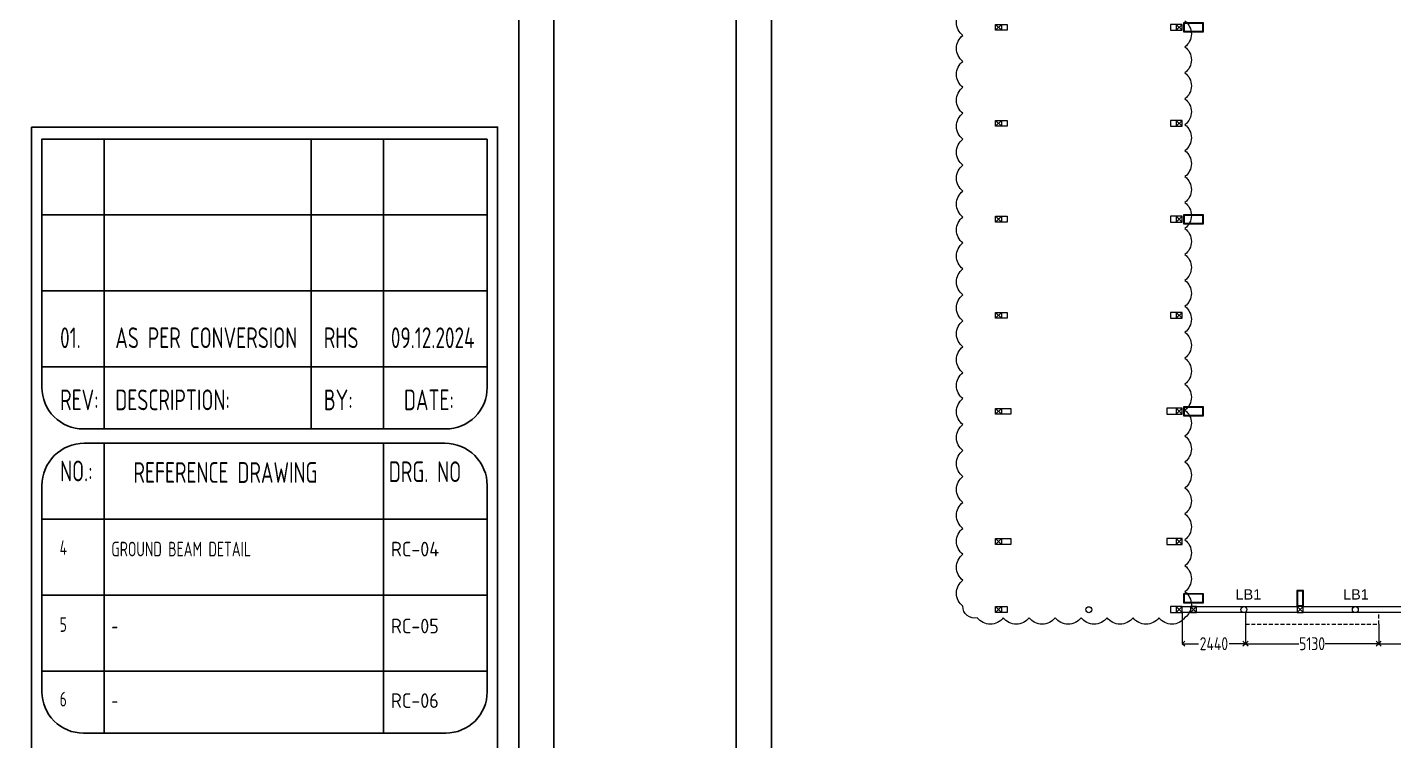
# Model space of a CAD drawing. Header units: inches. Extents: x -605 to 2991212, y -2872845 to 0.
# Drawn here: x 2567494 to 2620151, y -2711930 to -2684434 of the extents above; entities that cross this region are included whole.
import ezdxf
from ezdxf.enums import TextEntityAlignment as Align

# ---------------------------------------------------------------- set-up
doc = ezdxf.new("R2010")
doc.units = ezdxf.units.IN
doc.header["$LTSCALE"] = 600
doc.header["$MEASUREMENT"] = 0
doc.linetypes.add('DASHED2', pattern=[0.375, 0.25, -0.125])
for name, color, linetype, lineweight in [('rDIMension', 1, 'Continuous', 18), ('rRCC 2', 40, 'Continuous', 15), ('rSHEET', 2, 'Continuous', 30)]:
    doc.layers.add(name, color=color, linetype=linetype, lineweight=lineweight)
doc.styles.add('DIM', font='geniso.shx', dxfattribs={"width": 0.85})
doc.styles.get("Standard").update_dxf_attribs({"font": 'arial.ttf'})
doc.styles.add('TEXT3 0.75NA', font='geniso.shx', dxfattribs={"width": 0.75})
doc.dimstyles.new('ST-100', dxfattribs={"dimscale": 100, "dimtxt": 2.5, "dimasz": 2, "dimexe": 0.18, "dimexo": 0.0625, "dimgap": 0.2, "dimtad": 0, "dimdec": 0, "dimzin": 0, "dimdsep": 46, "dimtxsty": 'DIM', "dimblk": 'OPEN90', "dimcen": 0.09, "dimclrd": 256, "dimclrt": 7, "dimadec": 0, "dimazin": 0, "dimtfac": 1, "dimtdec": 0, "dimtofl": 0, "dimtmove": 0, "dimatfit": 3, "dimldrblk": 'OPEN90', "dimfxl": 1, "dimtolj": 1, "dimtzin": 0, "dimlwd": -1, "dimarcsym": 0})

# ---------------------------------------------------------------- blocks, each defined once
blk = doc.blocks.new('CCGE4RC G')
at = {"color": 3, "linetype": 'ByBlock'}
for points in [[(2419338, -2543688), (2420108, -2543688), (2420108, -2543338), (2419338, -2543338)], [(2419338, -2551088), (2420108, -2551088), (2420108, -2550738), (2419338, -2550738)], [(2419338, -2558488), (2420108, -2558488), (2420108, -2558138), (2419338, -2558138)], [(2419338, -2565693), (2420108, -2565693), (2420108, -2565343), (2419338, -2565343)], [(2423708, -2565218), (2423708, -2565818), (2423958, -2565818), (2423958, -2565218)]]:
    blk.add_lwpolyline(points, close=True, dxfattribs=at)
at = {"color": 2, "linetype": 'ByBlock'}
for points in [[(2419363, -2543663), (2420083, -2543663), (2420083, -2543363), (2419363, -2543363)], [(2419363, -2551063), (2420083, -2551063), (2420083, -2550763), (2419363, -2550763)], [(2419363, -2558463), (2420083, -2558463), (2420083, -2558163), (2419363, -2558163)], [(2419363, -2565668), (2420083, -2565668), (2420083, -2565368), (2419363, -2565368)], [(2423733, -2565243), (2423733, -2565793), (2423933, -2565793), (2423933, -2565243)]]:
    blk.add_lwpolyline(points, close=True, dxfattribs=at)
at = {"color": 8, "linetype": 'ByBlock'}
for centre in [(2415688, -2565962), (2421663, -2565958), (2425958, -2565957)]:
    blk.add_circle(centre, 115, dxfattribs=at)
at = {"layer": 'rRCC 2', "color": 6}
for p, q in [((2412088, -2543398), (2412318, -2543628)), ((2412088, -2543628), (2412318, -2543398)), ((2419288, -2543398), (2419058, -2543628)), ((2419288, -2543628), (2419058, -2543398)), ((2412088, -2547099), (2412318, -2547329)), ((2412088, -2547329), (2412318, -2547099)), ((2419288, -2547099), (2419058, -2547329)), ((2419288, -2547329), (2419058, -2547099)), ((2412088, -2550798), (2412318, -2551028)), ((2412088, -2551028), (2412318, -2550798)), ((2419288, -2550798), (2419058, -2551028)), ((2419288, -2551028), (2419058, -2550798)), ((2412088, -2554499), (2412318, -2554729)), ((2412088, -2554729), (2412318, -2554499)), ((2419288, -2554499), (2419058, -2554729)), ((2419288, -2554729), (2419058, -2554499)), ((2412088, -2558199), (2412318, -2558429)), ((2412088, -2558429), (2412318, -2558199)), ((2419288, -2558198), (2419058, -2558428)), ((2419288, -2558428), (2419058, -2558198)), ((2412088, -2563217), (2412318, -2563447)), ((2412088, -2563447), (2412318, -2563217)), ((2419288, -2563217), (2419058, -2563447)), ((2419288, -2563447), (2419058, -2563217)), ((2412088, -2565842), (2412318, -2566072)), ((2412088, -2566072), (2412318, -2565842)), ((2419288, -2565842), (2419058, -2566072)), ((2419288, -2566072), (2419058, -2565842)), ((2419838, -2565842), (2419608, -2566072)), ((2419838, -2566072), (2419608, -2565842)), ((2423948, -2565842), (2423718, -2566072)), ((2423948, -2566072), (2423718, -2565842))]:
    blk.add_line(p, q, dxfattribs=at)
for points in [[(2412088, -2543628), (2412088, -2543398), (2412538, -2543398), (2412538, -2543628)], [(2412088, -2543398), (2412318, -2543398), (2412318, -2543628), (2412088, -2543628)], [(2419288, -2543628), (2419288, -2543398), (2418838, -2543398), (2418838, -2543628)], [(2419288, -2543398), (2419058, -2543398), (2419058, -2543628), (2419288, -2543628)], [(2412088, -2547329), (2412088, -2547099), (2412538, -2547099), (2412538, -2547329)], [(2412088, -2547099), (2412318, -2547099), (2412318, -2547329), (2412088, -2547329)], [(2419288, -2547329), (2419288, -2547099), (2418838, -2547099), (2418838, -2547329)], [(2419288, -2547099), (2419058, -2547099), (2419058, -2547329), (2419288, -2547329)], [(2412088, -2551028), (2412088, -2550798), (2412538, -2550798), (2412538, -2551028)], [(2412088, -2550798), (2412318, -2550798), (2412318, -2551028), (2412088, -2551028)], [(2419288, -2551028), (2419288, -2550798), (2418838, -2550798), (2418838, -2551028)], [(2419288, -2550798), (2419058, -2550798), (2419058, -2551028), (2419288, -2551028)], [(2412088, -2554729), (2412088, -2554499), (2412538, -2554499), (2412538, -2554729)], [(2412088, -2554499), (2412318, -2554499), (2412318, -2554729), (2412088, -2554729)], [(2419288, -2554729), (2419288, -2554499), (2418838, -2554499), (2418838, -2554729)], [(2419288, -2554499), (2419058, -2554499), (2419058, -2554729), (2419288, -2554729)], [(2412088, -2558429), (2412088, -2558199), (2412688, -2558199), (2412688, -2558429)], [(2412088, -2558199), (2412318, -2558199), (2412318, -2558429), (2412088, -2558429)], [(2419288, -2558428), (2419288, -2558198), (2418688, -2558198), (2418688, -2558428)], [(2419288, -2558198), (2419058, -2558198), (2419058, -2558428), (2419288, -2558428)], [(2412088, -2563447), (2412088, -2563217), (2412688, -2563217), (2412688, -2563447)], [(2412088, -2563217), (2412318, -2563217), (2412318, -2563447), (2412088, -2563447)], [(2419288, -2563447), (2419288, -2563217), (2418688, -2563217), (2418688, -2563447)], [(2419288, -2563217), (2419058, -2563217), (2419058, -2563447), (2419288, -2563447)], [(2412088, -2566072), (2412088, -2565842), (2412538, -2565842), (2412538, -2566072)], [(2412088, -2565842), (2412318, -2565842), (2412318, -2566072), (2412088, -2566072)], [(2419288, -2566072), (2419288, -2565842), (2418838, -2565842), (2418838, -2566072)], [(2419288, -2565842), (2419058, -2565842), (2419058, -2566072), (2419288, -2566072)], [(2419838, -2565842), (2419608, -2565842), (2419608, -2566072), (2419838, -2566072)], [(2423948, -2565842), (2423718, -2565842), (2423718, -2566072), (2423948, -2566072)]]:
    blk.add_lwpolyline(points, close=True, dxfattribs=at)
blk = doc.blocks.new('_Open90')
at = {"color": 0, "linetype": 'ByBlock', "lineweight": -2}
for p, q in [((0, 0), (-1, 0)), ((-0.5, 0.5), (0, 0)), ((0, 0), (-0.5, -0.5))]:
    blk.add_line(p, q, dxfattribs=at)
blk = doc.blocks.new('*D1893')
at = {"layer": 'Defpoints', "color": 0}
for p in [(2614443, -2707443), (2619573, -2707443), (2614443, -2708192)]:
    blk.add_point(p, dxfattribs=at)
at = {"layer": 'rDIMension', "color": 0, "linetype": 'ByBlock', "lineweight": -2}
for p, q in [((2614443, -2707443), (2614443, -2708192)), ((2619573, -2707443), (2619573, -2708192))]:
    blk.add_line(p, q, dxfattribs=at)
at = {"layer": 'rDIMension'}
for p, q in [((2614643, -2708192), (2616499, -2708192)), ((2619373, -2708192), (2617517, -2708192))]:
    blk.add_line(p, q, dxfattribs=at)
at = {"layer": 'rDIMension', "xscale": 200, "yscale": 200, "zscale": 200, "rotation": 180}
blk.add_blockref('_Open90', (2614443, -2708192), dxfattribs=at)
at = {"layer": 'rDIMension', "xscale": 200, "yscale": 200, "zscale": 200}
blk.add_blockref('_Open90', (2619573, -2708192), dxfattribs=at)
at = {"layer": 'rDIMension', "color": 7, "insert": (2617008, -2708192), "char_height": 500, "attachment_point": 5, "style": 'DIM'}
blk.add_mtext('\\A1;5130', dxfattribs=at)
blk = doc.blocks.new('*D1894')
at = {"layer": 'Defpoints', "color": 0}
for p in [(2612003, -2706993), (2614443, -2706995), (2614443, -2708192)]:
    blk.add_point(p, dxfattribs=at)
at = {"layer": 'rDIMension', "color": 0, "linetype": 'ByBlock', "lineweight": -2}
for p, q in [((2612003, -2706993), (2612003, -2708192)), ((2614443, -2706995), (2614443, -2708192))]:
    blk.add_line(p, q, dxfattribs=at)
at = {"layer": 'rDIMension'}
for p, q in [((2612203, -2708192), (2612629, -2708192)), ((2614243, -2708192), (2613817, -2708192))]:
    blk.add_line(p, q, dxfattribs=at)
at = {"layer": 'rDIMension', "xscale": 200, "yscale": 200, "zscale": 200, "rotation": 180}
blk.add_blockref('_Open90', (2612003, -2708192), dxfattribs=at)
at = {"layer": 'rDIMension', "xscale": 200, "yscale": 200, "zscale": 200}
blk.add_blockref('_Open90', (2614443, -2708192), dxfattribs=at)
at = {"layer": 'rDIMension', "color": 7, "insert": (2613223, -2708192), "char_height": 500, "attachment_point": 5, "style": 'DIM'}
blk.add_mtext('\\A1;2440', dxfattribs=at)
blk = doc.blocks.new('*D1897')
at = {"layer": 'Defpoints', "color": 0}
for p in [(2619573, -2707443), (2623728, -2707443), (2623728, -2708192)]:
    blk.add_point(p, dxfattribs=at)
at = {"layer": 'rDIMension', "color": 0, "linetype": 'ByBlock', "lineweight": -2}
for p, q in [((2619573, -2707443), (2619573, -2708192)), ((2623728, -2707443), (2623728, -2708192))]:
    blk.add_line(p, q, dxfattribs=at)
at = {"layer": 'rDIMension'}
for p, q in [((2619773, -2708192), (2621121, -2708192)), ((2623528, -2708192), (2622181, -2708192))]:
    blk.add_line(p, q, dxfattribs=at)
at = {"layer": 'rDIMension', "xscale": 200, "yscale": 200, "zscale": 200, "rotation": 180}
blk.add_blockref('_Open90', (2619573, -2708192), dxfattribs=at)
at = {"layer": 'rDIMension', "xscale": 200, "yscale": 200, "zscale": 200}
blk.add_blockref('_Open90', (2623728, -2708192), dxfattribs=at)
at = {"layer": 'rDIMension', "color": 7, "insert": (2621651, -2708192), "char_height": 500, "attachment_point": 5, "style": 'DIM'}
blk.add_mtext('\\A1;4155', dxfattribs=at)

msp = doc.modelspace()

# ---------------------------------------------------------------- linework, layer by layer
at = {"color": 7, "linetype": 'DASHED2'}
for p, q in [((2614442.7, -2706995.3), (2614442.7, -2707445.3)), ((2619573, -2707443.3), (2619573, -2706993.3)), ((2614442.7, -2707443.3), (2617676.5, -2707443.3)), ((2617773, -2707443.3), (2619573, -2707443.3))]:
    msp.add_line(p, q, dxfattribs=at)
at = {"color": 1}
msp.add_lwpolyline([(2612104.7, -2684188.2, -0.5), (2612104.7, -2685188.2, -0.5), (2612104.7, -2686188.2, -0.5), (2612104.7, -2687188.2, -0.5), (2612104.7, -2688188.2, -0.5), (2612104.7, -2689188.2, -0.5), (2612104.7, -2690188.2, -0.5), (2612104.7, -2691188.2, -0.5), (2612104.7, -2692188.2, -0.5), (2612104.7, -2693188.2, -0.5), (2612104.7, -2694188.2, -0.5), (2612104.7, -2695188.2, -0.5), (2612104.7, -2696188.2, -0.5), (2612104.7, -2697188.2, -0.5), (2612104.7, -2698188.2, -0.5), (2612104.7, -2699188.2, -0.5), (2612104.7, -2700188.2, -0.5), (2612104.7, -2701188.2, -0.5), (2612104.7, -2702188.2, -0.5), (2612104.7, -2703188.2, -0.5), (2612104.7, -2704188.2, -0.5), (2612104.7, -2705188.2, -0.5), (2612104.7, -2706188.2, -0.5), (2612104.7, -2707188.2, -0.5), (2611105.6, -2707189.1, -0.5), (2610105.6, -2707189.1, -0.5), (2609105.6, -2707189.1, -0.5), (2608105.6, -2707189.1, -0.5), (2607105.6, -2707189.1, -0.5), (2606105.6, -2707189.1, -0.5), (2605105.6, -2707189.1, -0.5), (2604105.6, -2707189.1, -0.5), (2603548.2, -2706746.6, -0.5), (2603548.2, -2705746.6, -0.5), (2603548.2, -2704746.6, -0.5), (2603548.2, -2703746.6, -0.5), (2603548.2, -2702746.6, -0.5), (2603548.2, -2701746.6, -0.5), (2603548.2, -2700746.6, -0.5), (2603548.2, -2699746.6, -0.5), (2603548.2, -2698746.6, -0.5), (2603548.2, -2697746.6, -0.5), (2603548.2, -2696746.6, -0.5), (2603548.2, -2695746.6, -0.5), (2603548.2, -2694746.6, -0.5), (2603548.2, -2693746.6, -0.5), (2603548.2, -2692746.6, -0.5), (2603548.2, -2691746.6, -0.5), (2603548.2, -2690746.6, -0.5), (2603548.2, -2689746.6, -0.5), (2603548.2, -2688746.6, -0.5), (2603548.2, -2687746.6, -0.5), (2603548.2, -2686746.6, -0.5), (2603548.2, -2685746.6, -0.5), (2603548.2, -2684746.6, -0.5), (2603548.2, -2683746.6, -0.5)], format="xyb", dxfattribs=at)
at = {"color": 1, "linetype": 'ByBlock'}
for points in [[(2612003.1, -2706763.3), (2616433, -2706763.3), (2616433, -2706993.3), (2612003.1, -2706993.3)], [(2616663, -2706763.3), (2620683, -2706763.3), (2620683, -2706993.3), (2616663, -2706993.3)]]:
    msp.add_lwpolyline(points, close=True, dxfattribs=at)
at = {"layer": 'rSHEET'}
for p, q in [((2570451, -2688740.8), (2570451, -2699913.9)), ((2578431.8, -2688740.8), (2578431.8, -2699913.9)), ((2581225.1, -2688740.8), (2581225.1, -2699913.9)), ((2585215.5, -2691667.1), (2568056.8, -2691667.1)), ((2585215.5, -2694593.4), (2568056.8, -2694593.4)), ((2585215.5, -2697519.7), (2568056.8, -2697519.7)), ((2570451, -2700466.1), (2570451, -2711639.2)), ((2581225.1, -2700466.1), (2581225.1, -2711639.2)), ((2585215.5, -2703392.4), (2568056.8, -2703392.4)), ((2585215.5, -2706318.7), (2568056.8, -2706318.7)), ((2585215.5, -2709245), (2568056.8, -2709245))]:
    msp.add_line(p, q, dxfattribs=at)
for points in [[(2695377, -2758774.1), (2695377, -2616551.8), (2594815.6, -2616551.8), (2594815.6, -2758774.1)], [(2587789.7, -2759411), (2587789.7, -2617188.6), (2487228.4, -2617188.6), (2487228.4, -2759411)]]:
    msp.add_lwpolyline(points, close=True, dxfattribs=at)
for points in [[(2694025, -2756403.8), (2694025, -2618922.2, 0.4142136), (2693009.2, -2617906.3), (2597183.5, -2617906.3, 0.4142136), (2596167.6, -2618922.2), (2596167.6, -2756403.8, 0.4142136), (2597183.5, -2757419.6), (2693009.2, -2757419.6, 0.4142136)], [(2586437.8, -2757040.6), (2586437.8, -2619559, 0.4142136), (2585421.9, -2618543.1), (2489596.2, -2618543.1, 0.4142136), (2488580.3, -2619559), (2488580.3, -2757040.6, 0.4142136), (2489596.2, -2758056.5), (2585421.9, -2758056.5, 0.4142136)], [(2567657.7, -2688277.1), (2585614.5, -2688277.1), (2585614.5, -2755770.3, -0.4142136), (2584018.3, -2757366.5), (2569253.9, -2757366.5, -0.4142136), (2567657.7, -2755770.3)], [(2585215.5, -2688740.8), (2585215.5, -2698317.7, -0.4142136), (2583619.3, -2699913.9), (2569652.9, -2699913.9, -0.4142136), (2568056.8, -2698317.7), (2568056.8, -2688740.8)], [(2585215.5, -2702094.3), (2585215.5, -2710043.1, -0.4142136), (2583619.3, -2711639.2), (2569652.9, -2711639.2, -0.4142136), (2568056.8, -2710043.1), (2568056.8, -2702094.3, -0.4142136), (2569684.9, -2700466.1), (2583587.3, -2700466.1, -0.4142136)]]:
    msp.add_lwpolyline(points, format="xyb", close=True, dxfattribs=at)

# ---------------------------------------------------------------- block references
at = {"color": 1, "linetype": 'ByBlock'}
msp.add_blockref('CCGE4RC G', (192715, -140920.9), dxfattribs=at)

# ---------------------------------------------------------------- texts
at = {"layer": 'rRCC 2'}
for p in [(2614552.4, -2706292.8), (2618696.2, -2706292.8)]:
    msp.add_text('LB1', height=400, dxfattribs=at).set_placement(p, align=Align.MIDDLE_CENTER)
at = {"layer": 'rSHEET', "style": 'TEXT3 0.75NA', "width": 0.75}
for s, height, p in [('01.', 798.08, (2568756.1, -2696798)), ('AS PER CONVERSION', 798.078, (2570883.6, -2696798)), ('RHS', 798.08, (2578919.9, -2696798)), ('09.12.2024', 798.08, (2581504.2, -2696798)), ('REV:', 798.08, (2568756.1, -2699192.3)), ('DESCRIPTION:', 798.078, (2570883.6, -2699192.3)), ('BY:', 798.08, (2578919.9, -2699192.3)), ('DATE:', 798.08, (2582007.2, -2699192.3)), ('NO.:', 798.08, (2568756.1, -2701934.4)), ('REFERENCE DRAWING', 798.078, (2571582, -2701992.6)), ('DRG. NO', 798.08, (2581425.2, -2701963.3)), ('5', 564.3, (2568740.4, -2707735.3)), ('-', 564.3, (2570733.6, -2707792.5))]:
    msp.add_text(s, height=height, dxfattribs=at).set_placement(p)
at = {"layer": 'rSHEET', "color": 10, "style": 'TEXT3 0.75NA', "width": 0.75}
for s, height, p in [('4', 564.3, (2568740.4, -2704770.2)), ('GROUND BEAM DETAIL', 564.298, (2570733.6, -2704827.4))]:
    msp.add_text(s, height=height, dxfattribs=at).set_placement(p)
at = {"layer": 'rSHEET', "color": 10, "style": 'TEXT3 0.75NA'}
msp.add_text('RC-04', height=564.3, dxfattribs=at).set_placement((2581507.7, -2704827.4))
at = {"layer": 'rSHEET', "style": 'TEXT3 0.75NA'}
msp.add_text('RC-05', height=564.3, dxfattribs=at).set_placement((2581507.7, -2707792.5))
at = {"layer": 'rSHEET', "color": 2, "style": 'TEXT3 0.75NA', "width": 0.75}
for s, p in [('6', (2568740.4, -2710610.4)), ('-', (2570733.6, -2710667.7))]:
    msp.add_text(s, height=564.3, dxfattribs=at).set_placement(p)
at = {"layer": 'rSHEET', "color": 2, "style": 'TEXT3 0.75NA'}
msp.add_text('RC-06', height=564.3, dxfattribs=at).set_placement((2581507.7, -2710667.7))

# ---------------------------------------------------------------- dimensions: what is measured, and where the dimension line sits
at = {"layer": 'rDIMension', "color": 1, "linetype": 'ByBlock'}
for base, p1, p2, picture, middle in [((2614442.7, -2708192.5), (2612003.1, -2706993.3), (2614442.7, -2706995.3), '*D1894', (2613222.9, -2708192.5)), ((2614442.7, -2708192.5), (2619573, -2707443.3), (2614442.7, -2707443.3), '*D1893', (2617007.9, -2708192.5)), ((2623728, -2708192.5), (2619573, -2707443.3), (2623728, -2707443.3), '*D1897', (2621650.5, -2708192.5))]:
    dim = msp.add_linear_dim(base=base, p1=p1, p2=p2, dimstyle='ST-100', override={"dimtxt": 5, "dimexe": 0, "dimexo": 0, "dimblk": 'Open90', "dimtmove": 1, "dimfxl": 1.25, "dimtfillclr": 256, "dimarcsym": 2}, dxfattribs=at)
    dim.commit()
    dim.dimension.update_dxf_attribs({"geometry": picture, "text_midpoint": middle})

doc.saveas('drawing.dxf')
